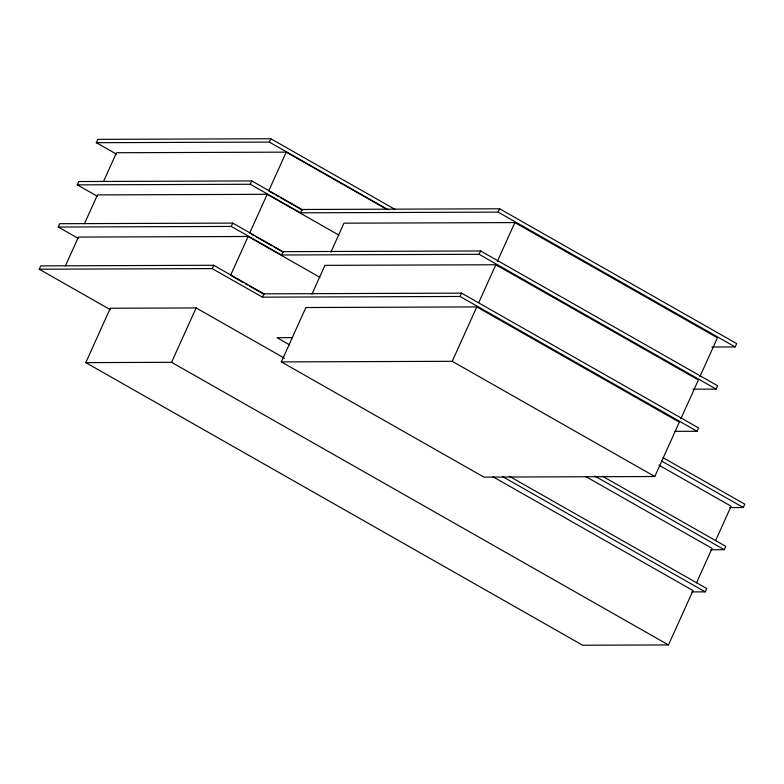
<?xml version="1.0" encoding="UTF-8"?>
<svg xmlns="http://www.w3.org/2000/svg" width="784" height="784" viewBox="0 0 784 784"><rect width="100%" height="100%" fill="white"/><g stroke="black" fill="none" stroke-linecap="round" stroke-linejoin="round"><path stroke-width="1.18" d="M110.485 309.758L39.2 269.206L40.699 265.884L213.728 265.276L263.924 293.833L461.57 293.138L698.583 427.946L697.074 431.278L675.044 431.347M78.459 238.532L58.241 227.037L59.741 223.705L232.77 223.107L282.965 251.654L480.612 250.968L717.625 385.777L716.115 389.099L692.86 389.187M97.5 196.363L77.283 184.867L78.782 181.535L251.811 180.928L302.007 209.485L499.653 208.799L736.666 343.598L735.167 346.93L711.901 347.008M116.483 154.164L96.324 142.698L97.824 139.366L270.852 138.758L395.195 209.485M65.386 265.933L78.42 237.082L248.126 236.494L319.911 277.32M84.427 223.763L97.461 194.912L267.168 194.314L338.953 235.141M103.468 181.594L116.502 152.733L286.209 152.145L386.492 209.181M492.999 476.79L693.027 590.558L668.478 644.938L582.679 645.242L85.779 362.62L110.328 308.239L196.137 307.936L284.445 358.17M39.2 269.206L212.219 268.608L213.728 265.276M58.241 227.037L231.26 226.429L232.77 223.107M77.283 184.867L250.302 184.26L251.811 180.928M96.324 142.698L269.343 142.09L270.852 138.758M85.779 362.62L171.578 362.316L196.137 307.936M230.594 275.331L248.126 236.494M249.635 233.162L267.168 194.314M268.677 190.982L286.209 152.145M212.219 268.608L262.424 297.156L263.924 293.833M231.26 226.429L281.466 254.986L282.965 251.654M250.302 184.26L300.507 212.817L302.007 209.485M281.329 361.904L305.878 307.524L476.79 306.926L679.346 422.145L654.797 476.515L483.885 477.113L281.329 361.904L452.231 361.306L654.797 476.515M311.895 294.206L324.919 265.355L495.831 264.757L698.387 379.966L680.845 418.813M330.936 252.036L343.96 223.185L514.872 222.587L717.429 337.796L699.887 376.634M262.424 297.156L460.071 296.47L461.57 293.138M281.466 254.986L479.112 254.3L480.612 250.968M300.507 212.817L498.154 212.121L499.653 208.799M452.231 361.306L476.79 306.926M478.789 302.487L495.831 264.757M497.33 261.425L514.872 222.587M696.535 582.796L712.068 548.388L585.638 476.476M715.576 540.617L731.109 506.219L658.864 465.118M691.792 591.91L705.218 591.861L706.717 588.529L509.247 476.211M710.833 549.741L724.259 549.692L725.759 546.36L602.602 476.309M729.875 507.562L743.301 507.522L744.8 504.19L663.048 457.689M292.618 337.639L276.977 337.698L289.678 344.921M498.154 212.121L735.167 346.93M479.112 254.3L716.115 389.099M269.343 142.09L388.403 209.808M460.071 296.47L697.074 431.278M269.735 191.59L273.949 193.991M276.066 195.187L278.173 196.392M280.29 197.588L302.457 210.2M661.549 461.021L743.301 507.522M251.742 234.357L253.859 235.563M255.966 236.758L271.803 245.764M273.91 246.97L283.416 252.37M594.733 476.015L724.259 549.692M231.652 275.929L243.256 282.534M245.372 283.739L247.479 284.935M249.596 286.14L264.375 294.549M502.426 476.525L705.218 591.861M171.578 362.316L668.478 644.938"/></g></svg>
